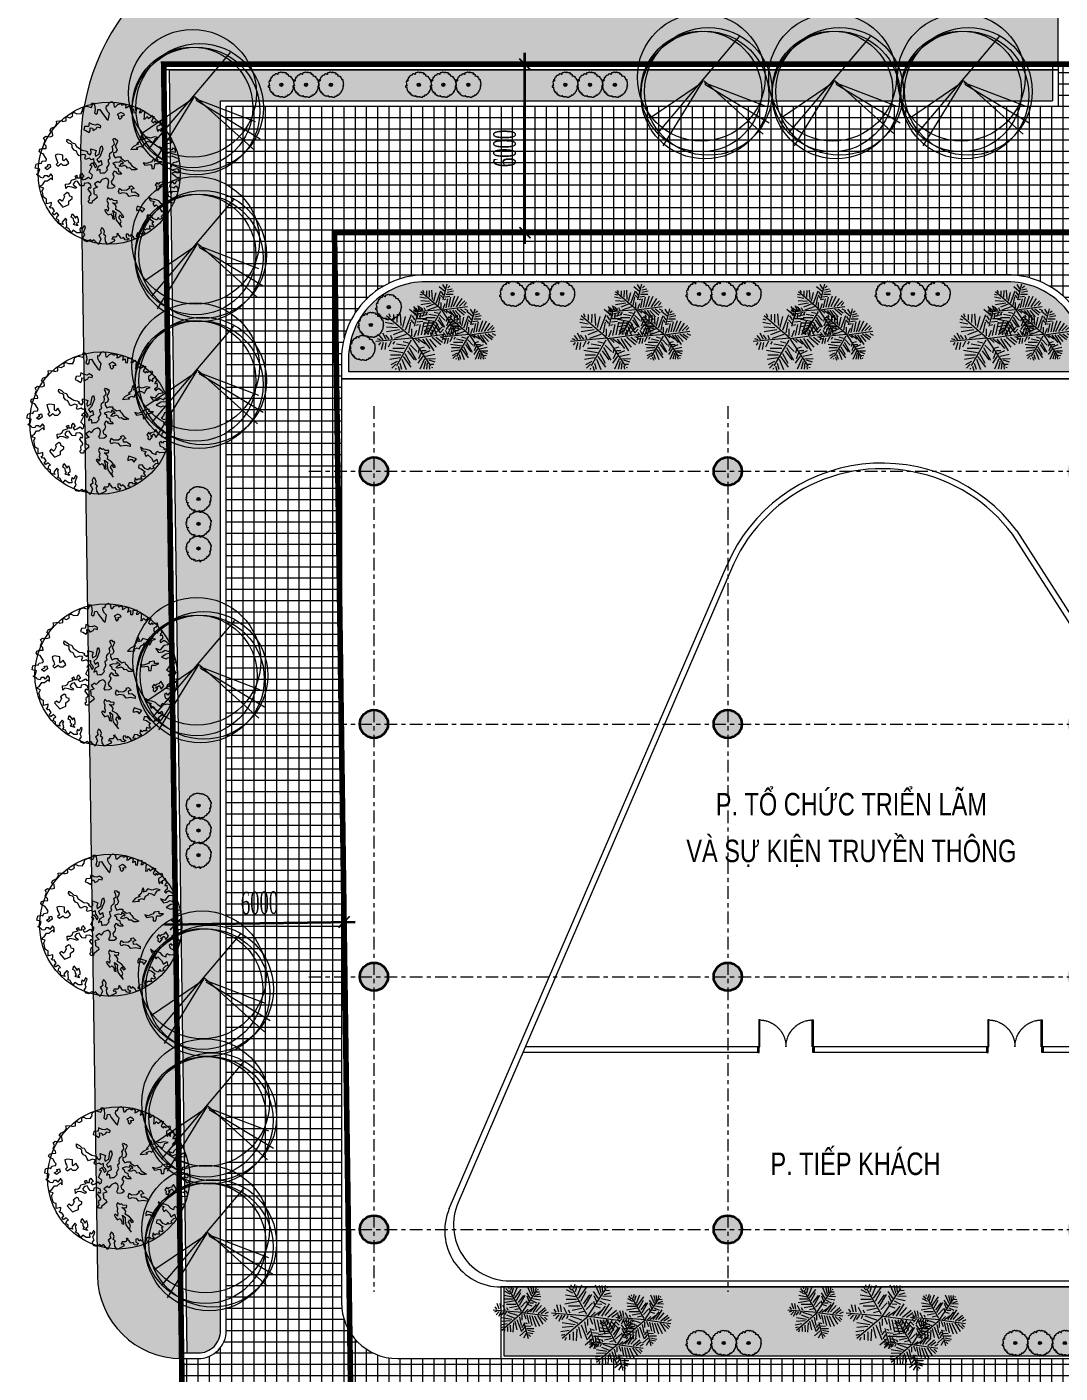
# Model space of a CAD drawing. Header units: millimetres. Extents: x 90964 to 877642, y 656808 to 1438307.
# Drawn here: x 333464 to 370255, y 1194509 to 1242452 of the extents above; entities that cross this region are included whole.
import ezdxf
from ezdxf.enums import TextEntityAlignment as Align
from ezdxf.xclip import XClip

# ---------------------------------------------------------------- set-up
doc = ezdxf.new("R2010")
doc.units = ezdxf.units.MM
doc.header["$LTSCALE"] = 300
doc.header["$XCLIPFRAME"] = 0
for name, pattern in [('( Hidden )', [0.375, 0.25, -0.125]), ('CENTER', [3, 1.5, -0.5, 0.5, -0.5]), ('HIDDEN2', [0.1875, 0.125, -0.0625]), ('Overhead', [3.96875, 2.38125, -1.5875])]:
    doc.linetypes.add(name, pattern=pattern)
doc.layers.get('Defpoints').update_dxf_attribs({"color": 6})
doc.layers.add('A-CAY', color=7, linetype='Continuous', lineweight=13, true_color=0x3b7500)
for name, color, linetype, lineweight in [('A-COT VACH', 2, 'Continuous', 35), ('A-CUA', 25, 'Continuous', 5), ('A-DIM', 125, 'Continuous', 15), ('A-HATCH', 251, 'Continuous', 5), ('A-NET THAY', 125, 'Continuous', 18), ('A-TEXT', 9, 'Continuous', 18), ('A-TRUC', 250, 'CENTER', 5), ('A-TUONG', 7, 'Continuous', 35), ('A-WALL', 113, 'Continuous', 9), ('S-STRS-MBND', 31, 'Overhead', 9)]:
    doc.layers.add(name, color=color, linetype=linetype, lineweight=lineweight)
doc.styles.add('A1-arial', font='arial.ttf', dxfattribs={"width": 0.8})
doc.styles.add('ROMANSssss', font='vntimeh.shx', dxfattribs={"width": 0.55})
doc.dimstyles.new('DIM_1-400 MB', dxfattribs={"dimscale": 400, "dimtxt": 2, "dimasz": 1, "dimexe": 1, "dimexo": 0, "dimgap": 0.8, "dimtad": 1, "dimdec": 0, "dimzin": 0, "dimdsep": 46, "dimtxsty": 'ROMANSssss', "dimblk": 'ARCHTICK', "dimcen": 1, "dimdle": 1, "dimclrd": 256, "dimclre": 256, "dimclrt": 7, "dimadec": 0, "dimazin": 0, "dimtfac": 1, "dimtdec": 0, "dimtix": 1, "dimtofl": 0, "dimtmove": 2, "dimatfit": 3, "dimfxl": 1, "dimtolj": 1, "dimtzin": 0, "dimarcsym": 0})

# ---------------------------------------------------------------- blocks, each defined once
blk = doc.blocks.new('NEN NEW')
at = {"color": 1, "linetype": 'CENTER', "lineweight": 0, "const_width": 200}
blk.add_lwpolyline([(750, -53922), (96388, -53438), (98212, 0), (0, 0), (749, -53922)], dxfattribs=at)
blk = doc.blocks.new('_ArchTick')
at = {"color": 0, "linetype": 'ByBlock', "const_width": 0.15}
blk.add_lwpolyline([(-0.5, -0.5), (0.5, 0.5)], dxfattribs=at)
blk = doc.blocks.new('*D115')
at = {"layer": 'A-DIM', "lineweight": -2, "transparency": 16777216}
for p, q in [((6444, -31924), (6419, -30150)), ((26, -30639), (6825, -30544)), ((445, -32007), (420, -30233))]:
    blk.add_line(p, q, dxfattribs=at)
at = {"layer": 'Defpoints', "color": 0, "transparency": 16777216}
for p in [(6425, -30550), (445, -32007), (6444, -31924)]:
    blk.add_point(p, dxfattribs=at)
at = {"layer": 'A-DIM', "lineweight": -2, "transparency": 16777216, "xscale": 400, "yscale": 400, "zscale": 400}
for p, rotation in [((426, -30633), 180.7959288642241), ((6425, -30550), 0.7959288642240778)]:
    blk.add_blockref('_ArchTick', p, dxfattribs=dict(at, rotation=rotation))
at = {"layer": 'A-DIM', "color": 7, "transparency": 16777216, "insert": (3415, -29872), "char_height": 800, "attachment_point": 5, "rotation": 0.7959, "style": 'ROMANSssss'}
blk.add_mtext('\\A1;6000', dxfattribs=at)
blk = doc.blocks.new('*D116')
at = {"layer": 'A-DIM', "lineweight": -2, "transparency": 16777216}
for p, q in [((10860, 0), (13266, 0)), ((12866, -6400), (12866, 400)), ((10860, -6000), (13266, -6000))]:
    blk.add_line(p, q, dxfattribs=at)
at = {"layer": 'Defpoints', "color": 0, "transparency": 16777216}
for p in [(10860, 0), (12866, 0), (10860, -6000)]:
    blk.add_point(p, dxfattribs=at)
at = {"layer": 'A-DIM', "lineweight": -2, "transparency": 16777216, "xscale": 400, "yscale": 400, "zscale": 400}
for p, rotation in [((12866, 0), 90), ((12866, -6000), 270)]:
    blk.add_blockref('_ArchTick', p, dxfattribs=dict(at, rotation=rotation))
at = {"layer": 'A-DIM', "color": 7, "transparency": 16777216, "insert": (12146, -3000), "char_height": 800, "attachment_point": 5, "rotation": 90, "style": 'ROMANSssss'}
blk.add_mtext('\\A1;6000', dxfattribs=at)
blk = doc.blocks.new('*U138')
for p, q in [((-2577, 1183), (-2617, 1183)), ((-2597, 100), (-2597, 1183)), ((-90, 1183), (-50, 1183)), ((-70, 100), (-70, 1183)), ((-2577, 100), (-2617, 100)), ((-90, 100), (-50, 100))]:
    blk.add_line(p, q)
for points in [[(-2617, 0), (-2577, 0), (-2577, 1283), (-2617, 1283)], [(-50, 0), (-90, 0), (-90, 1283), (-50, 1283)], [(0, -267), (-60, -267), (-60, -40), (-50, -40), (-50, 0), (0, 0)], [(-2667, -267), (-2607, -267), (-2607, -40), (-2617, -40), (-2617, 0), (-2667, 0)]]:
    blk.add_lwpolyline(points, close=True)
at = {"linetype": 'HIDDEN2'}
for centre, start, end in [((-2617, 0), 0, 89.99996), ((-50, 0), 90.00004, 180)]:
    blk.add_arc(centre, 1283, start, end, dxfattribs=at)
blk = doc.blocks.new('LUOICOT THAPDOI')
at = {"layer": 'A-HATCH'}
h = blk.add_hatch(color=256, dxfattribs=at)
h.dxf.hatch_style = 1
edge = h.paths.add_edge_path()
edge.add_arc((220998, 1226625), 500, 0, 360)
edge = h.paths.add_edge_path()
edge.add_arc((233598, 1226625), 500, 0, 360)
edge = h.paths.add_edge_path()
edge.add_arc((246198, 1226625), 500, 0, 360)
edge = h.paths.add_edge_path()
edge.add_arc((246198, 1217625), 500, 0, 360)
edge = h.paths.add_edge_path()
edge.add_arc((233598, 1217625), 500, 0, 360)
edge = h.paths.add_edge_path()
edge.add_arc((220998, 1217625), 500, 0, 360)
edge = h.paths.add_edge_path()
edge.add_arc((214298, 1226625), 500, 0, 360)
edge = h.paths.add_edge_path()
edge.add_arc((201698, 1226625), 500, 0, 360)
edge = h.paths.add_edge_path()
edge.add_arc((194998, 1226625), 500, 0, 360)
edge = h.paths.add_edge_path()
edge.add_arc((182398, 1226625), 500, 0, 360)
edge = h.paths.add_edge_path()
edge.add_arc((169798, 1226625), 500, 0, 360)
edge = h.paths.add_edge_path()
edge.add_arc((169798, 1217625), 500, 0, 360)
edge = h.paths.add_edge_path()
edge.add_arc((169798, 1208625), 500, 0, 360)
edge = h.paths.add_edge_path()
edge.add_arc((169798, 1199625), 500, 0, 360)
edge = h.paths.add_edge_path()
edge.add_arc((182398, 1199625), 500, 0, 360)
edge = h.paths.add_edge_path()
edge.add_arc((182398, 1208625), 500, 0, 360)
edge = h.paths.add_edge_path()
edge.add_arc((182398, 1217625), 500, 0, 360)
edge = h.paths.add_edge_path()
edge.add_arc((194998, 1217625), 500, 0, 360)
edge = h.paths.add_edge_path()
edge.add_arc((194998, 1208625), 500, 0, 360)
edge = h.paths.add_edge_path()
edge.add_arc((194998, 1199625), 500, 0, 360)
edge = h.paths.add_edge_path()
edge.add_arc((201698, 1208625), 500, 0, 360)
edge = h.paths.add_edge_path()
edge.add_arc((214298, 1208625), 500, 0, 360)
edge = h.paths.add_edge_path()
edge.add_arc((220998, 1208625), 500, 0, 360)
edge = h.paths.add_edge_path()
edge.add_arc((220998, 1199625), 500, 0, 360)
edge = h.paths.add_edge_path()
edge.add_arc((233598, 1199625), 500, 0, 360)
edge = h.paths.add_edge_path()
edge.add_arc((233598, 1208625), 500, 0, 360)
edge = h.paths.add_edge_path()
edge.add_arc((246198, 1208625), 500, 0, 360)
edge = h.paths.add_edge_path()
edge.add_arc((246198, 1199625), 500, 0, 360)
at = {"layer": 'A-COT VACH'}
for centre in [(169798, 1226625), (182398, 1226625), (169798, 1217625), (182398, 1217625), (169798, 1208625), (182398, 1208625), (169798, 1199625), (182398, 1199625)]:
    blk.add_circle(centre, 500, dxfattribs=at)
at = {"layer": 'A-TRUC'}
for p, q in [((169798, 1228945), (169798, 1197405)), ((182398, 1228945), (182398, 1197405)), ((167478, 1226625), (248518, 1226625)), ((167478, 1217625), (248518, 1217625)), ((167478, 1208625), (248518, 1208625)), ((167478, 1199625), (248518, 1199625))]:
    blk.add_line(p, q, dxfattribs=at)
blk = doc.blocks.new('mb-cay14')
for p, q in [((-506, -503), (331, 486)), ((-50, 12), (-574, -343)), ((-41, 38), (-456, -639)), ((-33, 29), (577, -520)), ((-33, 12), (585, -224)), ((-24, -4), (636, -402))]:
    blk.add_line(p, q)
for centre, radius in [((-61, 67), 657), ((12, -79), 657), ((-61, -79), 621), ((-24, -116), 657)]:
    blk.add_circle(centre, radius)
blk = doc.blocks.new('mb-cay10')
for p, q in [((-487, 138), (-494, 124)), ((-494, 124), (-487, 114)), ((-487, 114), (-494, 92)), ((-494, 92), (-494, 82)), ((-494, 82), (-487, 67)), ((-483, 21), (-490, 11)), ((-490, 11), (-480, 11)), ((-458, 142), (-487, 138)), ((-487, 67), (-483, 57)), ((-480, 0), (-487, -11)), ((-483, 57), (-480, 46)), ((-480, 36), (-483, 21)), ((-480, 46), (-480, 36)), ((-480, 11), (-480, 0)), ((-441, 199), (-462, 195)), ((-462, 195), (-462, 185)), ((-462, 185), (-451, 178)), ((-444, 146), (-458, 142)), ((-451, 178), (-441, 174)), ((-434, 149), (-444, 146)), ((-430, 202), (-441, 199)), ((-441, 174), (-430, 174)), ((-426, 160), (-434, 149)), ((-426, 213), (-430, 202)), ((-430, 174), (-426, 160)), ((-423, 238), (-426, 224)), ((-426, 224), (-426, 213)), ((-416, 249), (-423, 238)), ((-398, 288), (-419, 288)), ((-419, 288), (-419, 277)), ((-419, 277), (-412, 266)), ((-405, 256), (-416, 249)), ((-412, 266), (-405, 256)), ((-370, 295), (-398, 288)), ((-366, 327), (-370, 316)), ((-370, 316), (-370, 295)), ((-359, 337), (-366, 327)), ((-355, 348), (-359, 337)), ((-345, 352), (-355, 348)), ((-334, 359), (-345, 352)), ((-323, 362), (-334, 359)), ((-302, 369), (-323, 362)), ((-291, 387), (-302, 380)), ((-302, 380), (-302, 369)), ((-281, 384), (-291, 387)), ((-270, 376), (-281, 384)), ((-259, 376), (-270, 376)), ((-256, 408), (-259, 398)), ((-259, 398), (-259, 376)), ((-252, 419), (-256, 408)), ((-242, 419), (-252, 419)), ((-231, 426), (-242, 419)), ((-224, 437), (-231, 426)), ((-213, 440), (-224, 437)), ((-203, 437), (-213, 440)), ((-192, 437), (-203, 437)), ((-171, 423), (-192, 437)), ((-160, 419), (-171, 423)), ((-156, 408), (-160, 419)), ((-146, 401), (-156, 408)), ((-142, 447), (-146, 437)), ((-146, 437), (-146, 426)), ((-146, 426), (-142, 415)), ((-135, 405), (-146, 401)), ((-135, 458), (-142, 447)), ((-142, 415), (-135, 405)), ((-131, 469), (-135, 458)), ((-121, 472), (-131, 469)), ((-107, 469), (-121, 472)), ((-96, 469), (-107, 469)), ((-85, 476), (-96, 469)), ((-64, 479), (-85, 476)), ((-43, 479), (-64, 479)), ((-39, 490), (-43, 479)), ((-28, 494), (-39, 490)), ((-32, 0), (39, 0)), ((-18, 494), (-28, 494)), ((11, 483), (-18, 494)), ((0, 32), (0, -36)), ((21, 479), (11, 483)), ((25, 469), (21, 479)), ((36, 472), (25, 469)), ((43, 483), (36, 472)), ((50, 494), (43, 483)), ((60, 494), (50, 494)), ((60, 483), (60, 494)), ((71, 479), (60, 483)), ((100, 479), (71, 479)), ((103, 469), (100, 479)), ((117, 465), (103, 469)), ((149, 469), (117, 465)), ((160, 469), (149, 469)), ((171, 465), (160, 469)), ((192, 451), (171, 465)), ((203, 455), (192, 451)), ((195, 426), (203, 437)), ((195, 415), (195, 426)), ((199, 423), (210, 423)), ((213, 451), (203, 455)), ((203, 437), (213, 437)), ((210, 423), (224, 426)), ((213, 426), (213, 451)), ((213, 437), (213, 426)), ((224, 426), (235, 426)), ((235, 426), (242, 415)), ((242, 415), (252, 412)), ((252, 412), (263, 408)), ((263, 408), (267, 398)), ((267, 369), (263, 348)), ((263, 348), (291, 348)), ((267, 398), (267, 369)), ((291, 348), (320, 344)), ((320, 344), (331, 341)), ((331, 341), (341, 337)), ((341, 337), (352, 327)), ((352, 327), (362, 327)), ((362, 327), (373, 334)), ((373, 334), (377, 323)), ((377, 323), (377, 284)), ((377, 284), (405, 273)), ((405, 273), (412, 259)), ((412, 259), (412, 245)), ((412, 245), (423, 241)), ((423, 241), (423, 206)), ((423, 206), (434, 202)), ((434, 202), (469, 202)), ((469, 170), (466, 160)), ((466, 160), (466, 149)), ((466, 149), (476, 142)), ((469, 202), (469, 170)), ((476, 142), (480, 131)), ((480, 131), (480, 121)), ((480, 121), (483, 110)), ((483, 110), (483, 85)), ((483, 85), (490, 75)), ((494, 46), (487, 25)), ((487, 25), (490, 14)), ((490, 75), (494, 46)), ((490, 14), (490, 4)), ((490, 4), (498, -7)), ((-519, -60), (-522, -89)), ((-522, -89), (-512, -99)), ((-512, -50), (-519, -60)), ((-483, -46), (-512, -50)), ((-512, -99), (-490, -103)), ((-490, -103), (-469, -103)), ((-487, -11), (-487, -21)), ((-487, -21), (-476, -25)), ((-462, -39), (-483, -46)), ((-476, -25), (-466, -25)), ((-466, -114), (-473, -124)), ((-473, -124), (-469, -135)), ((-469, -103), (-466, -114)), ((-469, -135), (-469, -170)), ((-469, -170), (-458, -181)), ((-466, -25), (-455, -28)), ((-455, -28), (-462, -39)), ((-458, -181), (-455, -192)), ((-455, -192), (-455, -224)), ((-455, -224), (-441, -227)), ((-441, -227), (-437, -238)), ((-437, -238), (-437, -249)), ((-437, -249), (-423, -249)), ((-423, -249), (-416, -259)), ((-416, -259), (-405, -263)), ((-409, -302), (-405, -291)), ((-387, -305), (-409, -302)), ((-405, -263), (-394, -263)), ((-394, -263), (-387, -273)), ((-387, -284), (-394, -288)), ((-387, -273), (-387, -284)), ((-377, -309), (-387, -305)), ((-373, -320), (-377, -309)), ((-373, -330), (-373, -320)), ((-362, -334), (-373, -330)), ((-352, -330), (-362, -334)), ((-331, -330), (-352, -330)), ((-338, -366), (-327, -359)), ((-338, -376), (-338, -366)), ((-316, -380), (-338, -376)), ((-316, -337), (-331, -330)), ((-327, -359), (-320, -348)), ((-320, -348), (-316, -337)), ((-295, -384), (-316, -380)), ((-299, -405), (-295, -394)), ((-291, -415), (-299, -405)), ((-295, -394), (-295, -384)), ((-249, -415), (-291, -415)), ((-249, -426), (-249, -415)), ((-245, -437), (-249, -426)), ((-235, -437), (-245, -437)), ((-224, -444), (-235, -437)), ((-220, -455), (-224, -444)), ((-192, -451), (-220, -455)), ((-156, -451), (-192, -451)), ((-142, -455), (-156, -451)), ((-142, -465), (-142, -455)), ((-131, -462), (-142, -465)), ((-124, -451), (-131, -462)), ((-114, -444), (-124, -451)), ((-103, -444), (-114, -444)), ((-103, -465), (-103, -444)), ((-96, -476), (-103, -465)), ((-85, -476), (-96, -476)), ((-75, -479), (-85, -476)), ((-64, -479), (-75, -479)), ((-50, -483), (-64, -479)), ((-43, -494), (-50, -483)), ((-32, -490), (-43, -494)), ((-21, -487), (-32, -490)), ((-14, -476), (-21, -487)), ((25, -476), (-14, -476)), ((36, -479), (25, -476)), ((39, -490), (36, -479)), ((50, -487), (39, -490)), ((78, -490), (50, -487)), ((89, -501), (78, -490)), ((139, -501), (89, -501)), ((146, -490), (139, -501)), ((149, -469), (146, -490)), ((160, -469), (149, -469)), ((171, -465), (160, -469)), ((181, -462), (171, -455)), ((171, -455), (171, -465)), ((195, -465), (181, -462)), ((210, -462), (195, -465)), ((220, -455), (210, -462)), ((231, -451), (220, -455)), ((242, -419), (231, -419)), ((231, -419), (231, -451)), ((249, -408), (242, -419)), ((259, -401), (249, -408)), ((270, -408), (259, -401)), ((274, -419), (270, -408)), ((284, -423), (274, -419)), ((295, -419), (284, -423)), ((306, -398), (295, -398)), ((295, -398), (295, -419)), ((313, -387), (306, -398)), ((316, -376), (313, -387)), ((331, -369), (316, -376)), ((341, -376), (331, -369)), ((348, -359), (345, -369)), ((359, -352), (348, -359)), ((370, -352), (359, -352)), ((373, -327), (370, -341)), ((370, -341), (370, -352)), ((384, -320), (373, -327)), ((394, -320), (384, -320)), ((398, -288), (391, -298)), ((391, -298), (398, -309)), ((398, -309), (394, -320)), ((409, -281), (398, -288)), ((419, -273), (409, -281)), ((423, -252), (419, -263)), ((419, -263), (419, -273)), ((426, -231), (423, -241)), ((423, -241), (423, -252)), ((437, -220), (426, -231)), ((448, -217), (437, -220)), ((455, -195), (448, -206)), ((448, -206), (448, -217)), ((458, -174), (455, -185)), ((455, -185), (455, -195)), ((462, -163), (458, -174)), ((473, -156), (462, -163)), ((469, -114), (466, -121)), ((473, -92), (469, -103)), ((469, -103), (469, -114)), ((469, -117), (469, -128)), ((469, -128), (473, -156)), ((476, -28), (473, -39)), ((473, -39), (473, -50)), ((473, -50), (483, -53)), ((483, -85), (473, -92)), ((498, -21), (476, -28)), ((483, -53), (483, -85)), ((498, -7), (498, -21))]:
    blk.add_line(p, q)
blk.add_circle((-1, -2), 62.8)
blk = doc.blocks.new('02PTRX07')
at = {"color": 0, "linetype": 'ByBlock', "lineweight": 9}
for points in [[(0.4404, -0.0013), (0.4669, -0.021), (0.4798, -0.0334), (0.4923, -0.0283), (0.5032, -0.0407), (0.4886, -0.0547), (0.4726, -0.0568), (0.4617, -0.0781), (0.4472, -0.062), (0.4295, -0.0765), (0.4243, -0.0941), (0.4617, -0.1035), (0.4529, -0.1035), (0.4705, -0.0905), (0.4866, -0.1138), (0.4798, -0.1299), (0.4601, -0.132), (0.444, -0.1299), (0.4347, -0.1429), (0.4259, -0.1299), (0.4114, -0.1393), (0.4171, -0.1621), (0.4404, -0.173), (0.4456, -0.1875), (0.4601, -0.1802), (0.458, -0.2015), (0.4492, -0.2108), (0.4311, -0.2072), (0.415, -0.2108), (0.3974, -0.2015), (0.3886, -0.2108), (0.3865, -0.2248), (0.3668, -0.2145), (0.3492, -0.1948), (0.3222, -0.1854), (0.2989, -0.1839), (0.2792, -0.1693), (0.288, -0.1927), (0.3186, -0.1999), (0.3077, -0.2145), (0.3186, -0.2357), (0.331, -0.2233), (0.3559, -0.2482), (0.3704, -0.2731), (0.3938, -0.2554), (0.4026, -0.284), (0.3849, -0.2876), (0.3668, -0.3058), (0.3756, -0.3161), (0.3559, -0.3255), (0.3455, -0.3125), (0.3346, -0.3307), (0.3098, -0.3198), (0.2916, -0.2949), (0.2683, -0.2964), (0.2647, -0.3161), (0.2844, -0.3218), (0.3134, -0.3431), (0.3004, -0.354), (0.3113, -0.3701), (0.3077, -0.3789), (0.2844, -0.3716), (0.2828, -0.3825), (0.288, -0.395), (0.2755, -0.395), (0.261, -0.395), (0.2543, -0.4022), (0.2418, -0.3862), (0.2382, -0.4095), (0.2507, -0.4219), (0.231, -0.4308), (0.2237, -0.4219), (0.2004, -0.4199), (0.1895, -0.4453), (0.2024, -0.4432), (0.2055, -0.4562), (0.1791, -0.4629), (0.1718, -0.4505), (0.1521, -0.4344), (0.1433, -0.4453), (0.134, -0.4292), (0.12, -0.4308), (0.12, -0.4526), (0.1397, -0.4614), (0.1288, -0.4723), (0.1127, -0.4702), (0.1018, -0.4541), (0.0858, -0.4593), (0.0733, -0.4432), (0.0536, -0.4271), (0.0645, -0.4235), (0.05, -0.4505), (0.0251, -0.4505), (0.0179, -0.465), (0.0303, -0.4614), (0.0391, -0.4738), (0.0339, -0.4811), (-0.0107, -0.5023), (-0.0267, -0.479), (-0.0288, -0.4541), (-0.0231, -0.4432), (-0.0376, -0.4328), (-0.0324, -0.4111), (-0.0392, -0.3934), (-0.0521, -0.3825), (-0.061, -0.4022), (-0.0558, -0.4235), (-0.0734, -0.438), (-0.0661, -0.4489), (-0.0589, -0.465), (-0.0755, -0.5023), (-0.0931, -0.4847), (-0.1076, -0.4686), (-0.1201, -0.479), (-0.1325, -0.4686), (-0.1538, -0.4826), (-0.1719, -0.4774), (-0.1864, -0.4562), (-0.1719, -0.4365), (-0.1807, -0.4168), (-0.1719, -0.395), (-0.1667, -0.3789), (-0.1771, -0.3701), (-0.1895, -0.395), (-0.2004, -0.3841), (-0.2061, -0.3971), (-0.2025, -0.4199), (-0.2274, -0.4199), (-0.2523, -0.4022), (-0.2668, -0.4199), (-0.2777, -0.4038), (-0.2844, -0.3898), (-0.3026, -0.3825), (-0.2974, -0.3716), (-0.3005, -0.3483), (-0.3026, -0.3358), (-0.2974, -0.3307), (-0.3078, -0.3182), (-0.3295, -0.3452), (-0.3223, -0.3613), (-0.3544, -0.3519), (-0.3544, -0.3307), (-0.3705, -0.3218), (-0.3653, -0.3021), (-0.3529, -0.2964), (-0.3689, -0.2803), (-0.3866, -0.2928), (-0.3886, -0.2928), (-0.399, -0.2788), (-0.385, -0.2663), (-0.399, -0.2446), (-0.4099, -0.2466), (-0.4187, -0.2357), (-0.4083, -0.2306), (-0.4063, -0.2072), (-0.4405, -0.216), (-0.4405, -0.1984), (-0.4405, -0.1802), (-0.4509, -0.1766), (-0.4617, -0.1693), (-0.4638, -0.1605), (-0.469, -0.132), (-0.4742, -0.1284), (-0.4706, -0.1247), (-0.4602, -0.105), (-0.4799, -0.0998), (-0.4887, -0.0926), (-0.469, -0.0817), (-0.4509, -0.0547), (-0.4332, -0.0547), (-0.4099, -0.035), (-0.3974, -0.048), (-0.3974, -0.0189), (-0.4099, -0.0049), (-0.428, -0.0298), (-0.4348, -0.0189), (-0.4566, -0.0189), (-0.4638, -0.035), (-0.4814, -0.0319), (-0.4887, -0.0246), (-0.512, -0.0101), (-0.496, 0.0008), (-0.4887, 0.0272), (-0.5193, 0.0345), (-0.5136, 0.063), (-0.4903, 0.0703), (-0.4778, 0.0667), (-0.4706, 0.0827), (-0.4441, 0.0864), (-0.4405, 0.0988), (-0.4477, 0.1097), (-0.4638, 0.1346), (-0.4814, 0.1403), (-0.4923, 0.1528), (-0.4866, 0.1673), (-0.4706, 0.1725), (-0.442, 0.174), (-0.4441, 0.1886), (-0.4602, 0.2046), (-0.4509, 0.2295), (-0.4617, 0.2477), (-0.4457, 0.2586), (-0.4151, 0.2549), (-0.3954, 0.2617), (-0.399, 0.2835), (-0.4172, 0.2975), (-0.4063, 0.3156), (-0.3793, 0.3281), (-0.3669, 0.3478), (-0.3705, 0.3659), (-0.3311, 0.3696), (-0.3295, 0.3623), (-0.3026, 0.3675), (-0.3026, 0.3784), (-0.3041, 0.3924), (-0.2989, 0.396), (-0.2974, 0.396), (-0.2777, 0.3893), (-0.2559, 0.4017), (-0.258, 0.4085), (-0.2559, 0.4266), (-0.245, 0.4266), (-0.2274, 0.4178), (-0.1952, 0.4194), (-0.1952, 0.4251), (-0.1864, 0.4375), (-0.188, 0.4463), (-0.1828, 0.4609), (-0.1595, 0.4712), (-0.1252, 0.4624), (-0.1164, 0.4821), (-0.1252, 0.493), (-0.1092, 0.493), (-0.1019, 0.4806), (-0.0983, 0.4479), (-0.104, 0.423), (-0.0931, 0.4142), (-0.0822, 0.4214), (-0.0786, 0.4463), (-0.0646, 0.4479), (-0.0521, 0.4251), (-0.0195, 0.382), (-0.007, 0.3711), (0.0033, 0.4194), (-0.0107, 0.4339), (-0.0215, 0.4536), (-0.0195, 0.4749), (-0.0091, 0.4733)], [(-0.0091, 0.4733), (-0.0003, 0.4946), (0.0179, 0.5034), (0.0324, 0.493), (0.0324, 0.4806), (0.036, 0.4661), (0.0448, 0.4661), (0.0609, 0.4821), (0.0821, 0.4894), (0.0858, 0.4806), (0.0946, 0.4806), (0.1055, 0.4873), (0.1164, 0.4733), (0.1143, 0.4588), (0.1216, 0.4609), (0.1413, 0.4733), (0.1537, 0.4749), (0.1573, 0.4588), (0.1521, 0.4412), (0.1718, 0.4515), (0.1734, 0.4251), (0.1879, 0.423), (0.1915, 0.4412), (0.1915, 0.4552), (0.2112, 0.4536), (0.2164, 0.4572), (0.2201, 0.4412), (0.2112, 0.4266), (0.2252, 0.4266), (0.2398, 0.4412), (0.2507, 0.4266), (0.247, 0.4121), (0.247, 0.3981), (0.245, 0.38), (0.2579, 0.3836), (0.2647, 0.3981), (0.2776, 0.3836), (0.2937, 0.396), (0.2989, 0.4085), (0.3041, 0.3981), (0.3165, 0.3981), (0.3077, 0.382), (0.2989, 0.3659), (0.3149, 0.353), (0.3222, 0.3675), (0.3274, 0.3551), (0.3435, 0.3623), (0.3595, 0.3659), (0.3632, 0.3499), (0.3507, 0.3353), (0.3362, 0.3281), (0.3362, 0.312), (0.3435, 0.2923), (0.3507, 0.3068), (0.3652, 0.2923), (0.3652, 0.3141), (0.3792, 0.3193), (0.3829, 0.3302), (0.3886, 0.3104), (0.3938, 0.2975), (0.3829, 0.2871), (0.3813, 0.2762), (0.3953, 0.2814), (0.3974, 0.2638), (0.3974, 0.2529), (0.3865, 0.2456), (0.3777, 0.2368), (0.3865, 0.2259), (0.3974, 0.2368), (0.4083, 0.2441), (0.4259, 0.2316), (0.442, 0.2155), (0.4347, 0.2098), (0.4062, 0.2062), (0.3917, 0.1901), (0.3813, 0.174), (0.3507, 0.1849), (0.3704, 0.1564), (0.3974, 0.1616), (0.4171, 0.174), (0.4404, 0.1637), (0.4529, 0.1777), (0.4653, 0.1616), (0.4653, 0.1455), (0.444, 0.1491), (0.4223, 0.1455), (0.3901, 0.1242), (0.4223, 0.1133), (0.4404, 0.1206), (0.4777, 0.1061), (0.4866, 0.1082), (0.4923, 0.0864), (0.4726, 0.076), (0.4492, 0.0724), (0.442, 0.0527), (0.4259, 0.0345), (0.444, 0.0236), (0.4777, 0.0329), (0.4923, 0.0169), (0.4814, -0.0013), (0.4637, 0.0075), (0.4404, -0.0013)]]:
    blk.add_lwpolyline(points, dxfattribs=at)
for points in [[(0.0824, 0.4269), (0.0574, 0.4126), (0.0662, 0.4037), (0.0662, 0.3894), (0.0769, 0.3784), (0.0912, 0.3927), (0.0842, 0.4037), (0.1074, 0.4071), (0.1022, 0.4162)], [(-0.0968, 0.3373), (-0.1163, 0.3409), (-0.1412, 0.3534), (-0.1449, 0.3284), (-0.1735, 0.3266), (-0.179, 0.305), (-0.1629, 0.2998), (-0.1397, 0.2855), (-0.1324, 0.298), (-0.1342, 0.3178), (-0.1181, 0.3159), (-0.1126, 0.2998), (-0.0913, 0.3105), (-0.084, 0.3248), (-0.0608, 0.3193), (-0.059, 0.3321), (-0.0824, 0.3446)], [(-0.0465, 0.0026), (-0.0304, 0.0026), (-0.0109, 0.024), (-0.016, 0.0365), (-0.0072, 0.0508), (0.0019, 0.0669), (-0.0035, 0.0758), (-0.0054, 0.0956), (0.0071, 0.1044), (0.0035, 0.1187), (0.0053, 0.1367), (0.0163, 0.1474), (0.0251, 0.1511), (0.0269, 0.1709), (0.0214, 0.187), (0.0376, 0.2032), (0.0339, 0.2227), (0.0269, 0.2352), (0.0339, 0.2443), (0.0394, 0.2425), (0.0483, 0.2318), (0.0537, 0.237), (0.0592, 0.2245), (0.0537, 0.2102), (0.0431, 0.1904), (0.0501, 0.1779), (0.0556, 0.1635), (0.0449, 0.1459), (0.0306, 0.1422), (0.0306, 0.1261), (0.0431, 0.1062), (0.061, 0.1136), (0.0842, 0.1136), (0.0824, 0.1044), (0.0949, 0.0974), (0.111, 0.0849), (0.1308, 0.0901), (0.1378, 0.0776), (0.1485, 0.0688), (0.1594, 0.0508), (0.1969, 0.0276), (0.1844, 0.024), (0.1594, 0.024), (0.1451, 0.0365), (0.129, 0.0346), (0.1217, 0.0471), (0.1074, 0.0544), (0.0842, 0.0456), (0.0681, 0.049), (0.0787, 0.0581), (0.0897, 0.0706), (0.0967, 0.0633), (0.1003, 0.0724), (0.0787, 0.0901), (0.0735, 0.0742), (0.0519, 0.0776), (0.0251, 0.0688), (0.0394, 0.0581), (0.0412, 0.0419), (0.0644, 0.0313), (0.0662, 0.0115), (0.0754, 0.0078), (0.0879, -0.0065), (0.0644, -0.0065), (0.0483, 0.0008), (0.0537, 0.006), (0.0358, 0.0133), (0.0233, -0.0065), (0.0339, -0.0227), (0.0288, -0.0407), (0.0144, -0.0583), (0.0196, -0.0763), (0.0306, -0.0818), (0.0394, -0.0961), (0.0233, -0.1068), (-0.0054, -0.1086), (-0.0124, -0.0961), (-0.0072, -0.0852), (-0.0017, -0.0602), (-0.0072, -0.0458), (-0.0215, -0.0352), (-0.0483, -0.0458), (-0.0553, -0.0532), (-0.0681, -0.0693), (-0.0788, -0.0583), (-0.1038, -0.0763), (-0.0949, -0.087), (-0.0824, -0.0995), (-0.1111, -0.1105), (-0.1074, -0.1248), (-0.1074, -0.1425), (-0.1001, -0.1498), (-0.0895, -0.1534), (-0.084, -0.1711), (-0.1019, -0.1873), (-0.1199, -0.1998), (-0.1217, -0.2126), (-0.1412, -0.2126), (-0.1467, -0.1982), (-0.1379, -0.1891), (-0.1397, -0.1711), (-0.1361, -0.1568), (-0.1288, -0.1553), (-0.1254, -0.1443), (-0.1342, -0.1318), (-0.1467, -0.1156), (-0.1412, -0.098), (-0.1306, -0.1068), (-0.1254, -0.0961), (-0.1306, -0.08), (-0.1486, -0.0693), (-0.1754, -0.0727), (-0.1772, -0.0906), (-0.2004, -0.0888), (-0.2147, -0.0693), (-0.222, -0.0565), (-0.24, -0.0602), (-0.2524, -0.0745), (-0.2488, -0.087), (-0.229, -0.098), (-0.2345, -0.1086), (-0.2631, -0.098), (-0.2899, -0.0943), (-0.3042, -0.1086), (-0.3061, -0.0781), (-0.2844, -0.0763), (-0.2719, -0.0675), (-0.2649, -0.0495), (-0.229, -0.0388), (-0.24, -0.0227), (-0.2272, -0.0154), (-0.2238, -0.0333), (-0.204, -0.0333), (-0.204, -0.0154), (-0.1952, -0.001), (-0.179, -0.0245), (-0.1952, -0.0352), (-0.1842, -0.0477), (-0.1684, -0.0422), (-0.1449, -0.0279), (-0.1342, -0.0407), (-0.1217, -0.0352), (-0.1199, -0.0245), (-0.1181, -0.0154), (-0.1412, 0.006), (-0.1342, 0.0203), (-0.1199, 0.049), (-0.1324, 0.0526), (-0.1288, 0.0651), (-0.1181, 0.0724), (-0.1056, 0.0544), (-0.0983, 0.0383), (-0.0876, 0.049), (-0.0931, 0.0633), (-0.1056, 0.0776), (-0.1074, 0.1011), (-0.1254, 0.0938), (-0.1379, 0.1044), (-0.1665, 0.0956), (-0.1717, 0.1062), (-0.1629, 0.1206), (-0.1684, 0.1279), (-0.1842, 0.1315), (-0.2113, 0.1206), (-0.222, 0.1349), (-0.2308, 0.1547), (-0.247, 0.1617), (-0.2595, 0.1797), (-0.2595, 0.1959), (-0.2686, 0.2047), (-0.2863, 0.2102), (-0.2972, 0.2227), (-0.2954, 0.2388), (-0.2756, 0.2282), (-0.2595, 0.212), (-0.2415, 0.2084), (-0.2308, 0.187), (-0.1897, 0.1602), (-0.1665, 0.1565), (-0.1522, 0.1492), (-0.1556, 0.1422), (-0.1342, 0.1279), (-0.1254, 0.1404), (-0.1288, 0.1709), (-0.0913, 0.1584), (-0.0983, 0.1349), (-0.0949, 0.1187), (-0.0697, 0.1331), (-0.0608, 0.1834), (-0.052, 0.1922), (-0.0447, 0.1672), (-0.0645, 0.1154), (-0.0858, 0.0956), (-0.0751, 0.0758), (-0.0572, 0.0886), (-0.052, 0.0581), (-0.077, 0.0456), (-0.0858, 0.0185), (-0.0663, 0.0276), (-0.0645, 0.0096), (-0.0626, -0.001)], [(0.2917, 0.2461), (0.2597, 0.255), (0.2454, 0.237), (0.2292, 0.2318), (0.2362, 0.2443), (0.2274, 0.2638), (0.2219, 0.2513), (0.2131, 0.2227), (0.1951, 0.2065), (0.2076, 0.2047), (0.1719, 0.187), (0.1521, 0.1654), (0.1738, 0.1672), (0.2024, 0.169), (0.1933, 0.1779), (0.2186, 0.1888), (0.2344, 0.1815), (0.2454, 0.2047), (0.263, 0.2138), (0.2685, 0.2245), (0.2865, 0.2208), (0.3078, 0.2102), (0.3151, 0.2227), (0.3258, 0.2425), (0.3474, 0.2495), (0.3188, 0.255)], [(-0.3014, 0.0549), (-0.2834, 0.0732), (-0.3014, 0.1031), (-0.3194, 0.0851), (-0.3252, 0.0912), (-0.3252, 0.1271), (-0.3615, 0.1329), (-0.3795, 0.1271), (-0.3734, 0.1031), (-0.3673, 0.0912), (-0.3615, 0.0732), (-0.3734, 0.061), (-0.3615, 0.0491), (-0.3374, 0.0671), (-0.3252, 0.0549)], [(0.3414, 0.079), (0.3414, 0.0969), (0.3055, 0.0912), (0.2993, 0.079), (0.2634, 0.0671), (0.2393, 0.0732), (0.2515, 0.0549), (0.2932, 0.061), (0.2993, 0.0491), (0.2993, 0.0311), (0.3173, 0.0311), (0.3234, 0.0671), (0.3475, 0.0671), (0.3716, 0.079)], [(-0.4529, 0.0365), (-0.4279, 0.0508), (-0.4368, 0.0581), (-0.417, 0.0633), (-0.4118, 0.0419), (-0.4368, 0.024)], [(0.0735, -0.1068), (0.0897, -0.1193), (0.1253, -0.1175), (0.147, -0.1013), (0.1396, -0.0943), (0.1576, -0.0888), (0.1771, -0.1086), (0.1558, -0.1156), (0.1576, -0.1336), (0.1808, -0.1318), (0.2058, -0.1498), (0.2058, -0.1659), (0.1756, -0.1586), (0.1415, -0.1641), (0.1253, -0.1443), (0.093, -0.1391), (0.0735, -0.1461), (0.0662, -0.13)], [(0.3724, -0.0638), (0.3526, -0.0693), (0.3456, -0.08), (0.3383, -0.0656), (0.324, -0.0836), (0.3346, -0.0925), (0.3313, -0.1105), (0.3456, -0.1193), (0.3636, -0.0961), (0.3493, -0.0925), (0.3761, -0.0763), (0.3886, -0.1013), (0.4065, -0.0781), (0.3867, -0.0458)], [(-0.2834, -0.1434), (-0.2953, -0.1373), (-0.3194, -0.1553), (-0.3133, -0.1671), (-0.3252, -0.1912), (-0.3313, -0.1973), (-0.3493, -0.1851), (-0.3615, -0.1973), (-0.3252, -0.2394), (-0.2834, -0.2214), (-0.2834, -0.1973), (-0.2593, -0.1794), (-0.2593, -0.1671), (-0.2773, -0.1614)], [(0.0879, -0.3808), (0.0769, -0.3573), (0.0842, -0.3396), (0.0754, -0.3217), (0.0681, -0.3128), (0.0787, -0.293), (0.0897, -0.3128), (0.104, -0.3092), (0.093, -0.293), (0.0754, -0.2732), (0.0467, -0.2555), (0.0501, -0.2339), (0.0412, -0.2232), (0.0233, -0.2089), (0.0556, -0.2107), (0.0574, -0.1946), (0.0306, -0.1927), (0.0196, -0.1821), (0.0089, -0.1873), (-0.009, -0.1748), (-0.016, -0.1927), (-0.0072, -0.2141), (-0.0109, -0.2357), (-0.0054, -0.2464), (-0.009, -0.268), (-0.0215, -0.2555), (-0.0322, -0.2607), (-0.0215, -0.2787), (-0.0072, -0.2948), (0.0108, -0.2857), (0.0233, -0.3055), (0.0233, -0.3198), (0.0376, -0.3253), (0.0339, -0.293), (0.0269, -0.2625), (0.0467, -0.2787), (0.0449, -0.3), (0.0501, -0.3305), (0.0626, -0.3467)], [(0.2515, -0.2513), (0.2332, -0.2452), (0.1972, -0.2333), (0.1914, -0.2513), (0.1914, -0.2635), (0.2094, -0.2574), (0.2213, -0.2574), (0.2332, -0.2754)], [(-0.2506, -0.361), (-0.24, -0.3485), (-0.2488, -0.3378), (-0.2506, -0.3198), (-0.2668, -0.311), (-0.2595, -0.2857), (-0.2451, -0.3037), (-0.2363, -0.318), (-0.2272, -0.3), (-0.2183, -0.3272), (-0.2183, -0.3467), (-0.2326, -0.354), (-0.2202, -0.3701)]]:
    blk.add_lwpolyline(points, close=True, dxfattribs=at)
blk.add_circle((0, 0), 0.5, dxfattribs=at)
blk = doc.blocks.new('mb-cay50')
at = {"color": 0, "linetype": 'ByBlock'}
for p, q in [((120, 386), (-5, 493)), ((133, 446), (73, 545)), ((85, 197), (175, 552)), ((184, 467), (232, 510)), ((-289, 231), (-435, 258)), ((-373, 302), (-430, 321)), ((55, -24), (-412, 376)), ((-342, 355), (-366, 411)), ((-282, 299), (-282, 400)), ((-221, 258), (-217, 409)), ((-151, 205), (-165, 414)), ((-122, 168), (-75, 366)), ((-75, 130), (29, 400)), ((-18, 78), (20, 267)), ((81, 244), (26, 308)), ((94, 304), (47, 381)), ((128, 270), (235, 282)), ((145, 330), (303, 330)), ((171, 420), (282, 446)), ((171, 372), (312, 403)), ((209, 40), (256, 263)), ((261, 40), (346, 290)), ((317, 49), (427, 281)), ((-471, -47), (-535, 25)), ((-422, -42), (-480, 69)), ((-367, -40), (-424, 34)), ((-217, 163), (-415, 177)), ((-183, 130), (-412, 93)), ((-313, -37), (-339, 25)), ((-127, 106), (-296, 38)), ((-61, 45), (-268, -26)), ((38, 22), (38, 144)), ((55, -24), (625, 54)), ((81, 2), (128, 121)), ((111, 209), (154, 223)), ((148, 26), (190, 224)), ((384, 45), (506, 234)), ((450, 63), (569, 177)), ((540, 78), (601, 139)), ((558, 2), (634, -36)), ((43, -22), (-604, -77)), ((-518, -51), (-575, -30)), ((-523, -94), (-554, -146)), ((-471, -94), (-511, -227)), ((-424, -99), (-445, -224)), ((-333, -73), (-386, -180)), ((-122, -282), (-368, -239)), ((-93, -201), (-302, -201)), ((-269, -76), (-299, -128)), ((27, -56), (-235, -513)), ((-66, -158), (-235, -126)), ((-23, -106), (-118, -83)), ((-14, -187), (114, -410)), ((12, -142), (125, -259)), ((43, -22), (369, -515)), ((100, -26), (175, -97)), ((165, -219), (148, -285)), ((152, -32), (279, -120)), ((178, -199), (261, -173)), ((217, -242), (295, -239)), ((227, -36), (360, -201)), ((290, -26), (427, -244)), ((351, -36), (474, -178)), ((398, -3), (553, -131)), ((468, -3), (582, -88)), ((-174, -367), (-354, -399)), ((-156, -320), (-345, -320)), ((-226, -433), (-336, -494)), ((-178, -462), (-146, -570)), ((-140, -394), (-66, -579)), ((-118, -347), (20, -536)), ((-84, -291), (11, -466)), ((-37, -244), (81, -405)), ((232, -338), (145, -463)), ((201, -279), (158, -385)), ((261, -390), (180, -574)), ((248, -295), (364, -240)), ((282, -433), (248, -570)), ((282, -338), (445, -305)), ((312, -458), (300, -570)), ((312, -385), (462, -382)), ((338, -407), (445, -442)), ((-250, -484), (-316, -556)), ((-246, -551), (-255, -579)), ((-207, -518), (-183, -594)), ((347, -515), (355, -570)), ((364, -480), (428, -484)), ((386, -536), (407, -544))]:
    blk.add_line(p, q, dxfattribs=at)
blk = doc.blocks.new('NEN NEW T')
at = {"color": 5, "linetype": '( Hidden )', "lineweight": 0, "ltscale": 5, "const_width": 200}
blk.add_lwpolyline([(98006.9, -6000), (6083.9, -6000), (6749.3, -53891.3)], dxfattribs=at)
at = {"layer": 'A-DIM'}
for p1, p2, distance, picture, middle in [((10860.2, -6000), (10860.2, 0), -2005.4, '*D116', (12145.6, -3000)), ((444.7, -32007.5), (6444.1, -31924.1), 1374.2, '*D115', (3415.3, -29871.8))]:
    dim = blk.add_aligned_dim(p1=p1, p2=p2, distance=distance, dimstyle='DIM_1-400 MB', dxfattribs=at)
    dim.commit()
    dim.dimension.update_dxf_attribs({"geometry": picture, "text_midpoint": middle})
at = {"layer": 'A-TUONG'}
blk.add_blockref('NEN NEW', (0, 0), dxfattribs=at)

msp = doc.modelspace()

# ---------------------------------------------------------------- hatches: boundary and pattern name
at = {"layer": 'A-NET THAY'}
h = msp.add_hatch(dxfattribs=at)
h.set_pattern_fill('AR-HBONE', color=250, scale=3, double=1)
h.set_pattern_definition([(45, (420761.15, 1196025.32), (-3e-11, 431.0523), [914.4, -304.8]), (135, (420976.68, 1196240.84), (-3e-11, 431.0523), [914.4, -304.8])])
edge = h.paths.add_edge_path()
edge.add_line((445534.9, 1245943.2), (400857.2, 1246022.2))
edge.add_arc((400852.2, 1243022.2), 3000, 89.90437, 180)
edge.add_line((397852.2, 1243022.2), (397852.2, 1241125.3))
edge.add_line((397852.2, 1241125.3), (436544.8, 1241125.3))
edge.add_line((436544.8, 1241125.3), (445534.9, 1241125.3))
edge.add_line((445534.9, 1241125.3), (445534.9, 1245943.2))
edge = h.paths.add_edge_path()
edge.add_arc((367189.7, 1243160), 3000, 0, 89.96372)
edge.add_line((367191.6, 1246160), (343379.3, 1246200.3))
edge.add_arc((343374.3, 1238200.3), 8000, 89.96372, 180.91499)
edge.add_line((335375.3, 1238072.5), (335974, 1197977.4))
edge.add_arc((338973.6, 1198025.3), 3000, 180.91499, 270)
edge.add_line((338973.6, 1195025.3), (338402.6, 1236125.8))
edge.add_line((338402.6, 1236125.8), (338333.2, 1241125.3))
edge.add_line((338333.2, 1241125.3), (370189.7, 1241125.3))
edge.add_line((370189.7, 1241125.3), (370189.7, 1243160))
edge = h.paths.add_edge_path()
edge.add_line((339082.3, 1187203.7), (339057, 1189025.3))
edge.add_line((339057, 1189025.3), (337063.7, 1189025.3))
edge.add_arc((337063.7, 1186025.3), 3000, 90, 180.9386)
edge.add_line((334064.1, 1185976.2), (334435.1, 1161466.3))
edge.add_line((334435.1, 1161466.3), (339439.8, 1161466.3))
edge.add_line((339439.8, 1161466.3), (339082.3, 1187203.7))
h = msp.add_hatch(dxfattribs=at)
h.set_pattern_fill('_USER', color=250, scale=400, double=1, pattern_type=0)
h.set_pattern_definition([(4e-12, (420761.15, 1196025.3), (-3e-11, 400), []), (90, (420761.15, 1196025.3), (-400, -3e-11), [])])
h.paths.add_polyline_path([(436293.5, 1239625.3), (397852.2, 1239625.3), (397852.2, 1241125.3), (391642.2, 1241125.3), (391642.2, 1239625.3), (376436.6, 1239625.3), (376436.6, 1241125.3), (370189.7, 1241125.3), (370189.7, 1239625.3), (340561.5, 1239625.3), (340561.5, 1196025.3, -0.4142136), (339561.5, 1195025.3), (338973.6, 1195025.3), (339057, 1189025.3), (397720.9, 1189025.3), (397720.9, 1195025.3), (381057.9, 1195025.3), (346665.9, 1195025.3, -0.4142136), (344665.9, 1197025.3), (344665.9, 1230625.3, -0.4142136), (347665.9, 1233625.3), (368370.4, 1233625.3, -0.4142136), (371370.4, 1230625.3), (371370.4, 1229924), (376399.6, 1229924), (378336.2, 1229924), (389705.6, 1229924), (391642.2, 1229924), (396671.5, 1229924), (396671.5, 1230625.3, -0.4142136), (399671.5, 1233625.3), (403122.2, 1233625.3), (426978.9, 1233625.3, -0.4254724), (429976.7, 1230510.5), (429785, 1225505.3), (435804.7, 1225299.9)])

# ---------------------------------------------------------------- linework, layer by layer
for p, q in [((370189.7, 1240925.3), (338335.9, 1240925.3)), ((346665.9, 1195025.3), (394165.2, 1195025.3))]:
    msp.add_line(p, q, dxfattribs=at)
for points in [[(370189.7, 1241125.3), (370189.7, 1243160, 0.4134094), (367197.9, 1246160), (343396.2, 1246200.2, 0.4190951), (335375.1, 1238089.1), (335973.9, 1197983.6, 0.4101506), (338973.6, 1195025.3), (339015.3, 1195025.3)], [(338973.6, 1195225.3), (339561.5, 1195225.3, 0.4142136), (340361.5, 1196025.3), (340361.5, 1239825.3), (369989.7, 1239825.3)], [(338973.6, 1195025.3), (339561.5, 1195025.3, 0.4142136), (340561.5, 1196025.3), (340561.5, 1239625.3), (370189.7, 1239625.3)]]:
    msp.add_lwpolyline(points, format="xyb", dxfattribs=at)
msp.add_lwpolyline([(339082.3, 1187203.7), (338402.6, 1236125.8), (338333.2, 1241125.3), (436544.8, 1241125.3), (434721.5, 1187687.4)], close=True, dxfattribs=at)
msp.add_lwpolyline([(339170.8, 1195225.3), (338602.6, 1236128.6), (338536, 1240925.3), (370189.7, 1240925.3)], dxfattribs=at)

# ---------------------------------------------------------------- next in the draw order: block references
at = {"layer": 'A-TUONG'}
ref = msp.add_blockref('NEN NEW T', (338333.2, 1241125.3), dxfattribs=at)
XClip(ref).set_block_clipping_path([(-1151.951366094, -55445.920515141), (100712.1462453315, 1910.2181591089)])

# ---------------------------------------------------------------- next in the draw order: hatches: boundary and pattern name
at = {"layer": 'S-STRS-MBND', "true_color": 0x3ba41e}
h = msp.add_hatch(dxfattribs=at)
h.set_pattern_fill('CROSS', color=74, scale=30, double=1)
h.set_pattern_definition([(4e-12, (420761.15, 1196025.32), (190.5, 190.5), [95.25, -285.75]), (90, (420808.78, 1195977.7), (-190.5, 190.5), [95.25, -285.75])])
h.paths.add_polyline_path([(436300.3, 1239825.3), (398052.2, 1239825.3), (398052.2, 1240925.3), (436337.9, 1240925.3), (434528.2, 1187886.4), (379327.1, 1187607.2), (339279.5, 1187404.7), (339259.8, 1188825.3), (426730.9, 1188825.3), (426730.9, 1229924), (426930.9, 1229924), (426930.9, 1230124), (423726.2, 1230124), (423726.2, 1233425.3), (426978.9, 1233425.3, -0.4254724), (429776.8, 1230518.1), (428681.7, 1201929.8), (435007.4, 1201929.8)])
h.paths.add_polyline_path([(391442.2, 1240925.3), (376636.6, 1240925.3), (376636.6, 1239825.3), (391442.2, 1239825.3)])
h.paths.add_polyline_path([(369989.7, 1240925.3), (338536, 1240925.3), (338602.6, 1236128.6), (339170.8, 1195225.3), (339561.5, 1195225.3, 0.4142136), (340361.5, 1196025.3), (340361.5, 1239825.3), (369989.7, 1239825.3)])
h.paths.add_polyline_path([(402922.2, 1233425.3), (399671.5, 1233425.3, 0.4142136), (396871.5, 1230625.3), (396871.5, 1230124), (402922.2, 1230124)], flags=17)
h.paths.add_polyline_path([(368370.4, 1233375.3), (347665.9, 1233375.3, 0.4142136), (344915.9, 1230625.3), (344915.9, 1230174), (371120.4, 1230174), (371120.4, 1230625.3, 0.4142136)], flags=17)
h.paths.add_polyline_path([(377957.9, 1197575.3), (350442.8, 1197575.3), (350442.8, 1195125.3), (377957.9, 1195125.3)], flags=17)
h.paths.add_polyline_path([(397620.9, 1197575.3), (381157.9, 1197575.3), (381157.9, 1195125.3), (397620.9, 1195125.3)], flags=17)

# ---------------------------------------------------------------- next in the draw order: linework, layer by layer
at = {"layer": 'A-NET THAY'}
for p, q in [((369989.7, 1241125.3), (369989.7, 1239825.3)), ((370189.7, 1241125.3), (370189.7, 1239625.3)), ((344665.9, 1230625.3), (344665.9, 1197025.3)), ((371370.4, 1229924), (344665.9, 1229924))]:
    msp.add_line(p, q, dxfattribs=at)
for points in [[(371370.4, 1230625.3, 0.4142136), (368370.4, 1233625.3), (347665.9, 1233625.3, 0.4142136), (344665.9, 1230625.3), (344665.9, 1229924), (371370.4, 1229924)], [(371120.4, 1230625.3, 0.4142136), (368370.4, 1233375.3), (347665.9, 1233375.3, 0.4142136), (344915.9, 1230625.3), (344915.9, 1230174), (371120.4, 1230174)]]:
    msp.add_lwpolyline(points, format="xyb", close=True, dxfattribs=at)
for points in [[(378057.9, 1197575.3), (350342.8, 1197575.3), (350342.8, 1195025.3), (378057.9, 1195025.3)], [(377957.9, 1197575.3), (350442.8, 1197575.3), (350442.8, 1195125.3), (377957.9, 1195125.3)]]:
    msp.add_lwpolyline(points, close=True, dxfattribs=at)
msp.add_arc((346665.9, 1197025.3), 2000, 180, 270, dxfattribs=at)
at = {"layer": 'A-WALL', "lineweight": 18}
for p, q in [((368718.7, 1224500.3), (374639.2, 1215245.9)), ((368583, 1224347.7), (368558.2, 1224380.9)), ((374475.9, 1215141.3), (368583, 1224347.7)), ((348506.4, 1200367.5), (358396.6, 1223294.1)), ((358623.6, 1223312.9), (348819, 1200587.6)), ((359494.3, 1205925.3), (351121.9, 1205925.3)), ((359494.3, 1206125.3), (351208.2, 1206125.3)), ((359494.3, 1205925.3), (359494.3, 1206125.3)), ((361494.3, 1205925.3), (361494.3, 1206125.3)), ((367649.3, 1206125.3), (361494.3, 1206125.3)), ((367649.3, 1205925.3), (361494.3, 1205925.3)), ((367649.3, 1205925.3), (367649.3, 1206125.3)), ((371121, 1206125.3), (369649.3, 1206125.3)), ((369649.3, 1205925.3), (369649.3, 1206125.3)), ((370921, 1205925.3), (369649.3, 1205925.3)), ((350456.3, 1204382.5), (350416, 1204289.3)), ((350655.4, 1197795.3), (372222.9, 1197795.3)), ((350342.8, 1197575.3), (372222.9, 1197575.3))]:
    msp.add_line(p, q, dxfattribs=at)
at = {"layer": 'A-WALL', "lineweight": 18, "flags": 128}
msp.add_lwpolyline([(368558.2, 1224380.9), (368393.6, 1224591.8), (368219.4, 1224794.8), (368036, 1224989.6), (367843.8, 1225175.7), (367643.2, 1225352.8), (367434.7, 1225520.4), (367218.7, 1225678.3), (366995.6, 1225826), (366766, 1225963.2), (366530.3, 1226089.8), (366288.9, 1226205.3), (366042.6, 1226309.6), (365791.6, 1226402.4), (365536.7, 1226483.5), (365278.3, 1226552.8), (365016.9, 1226610.1), (364753.2, 1226655.2), (364487.7, 1226688.2), (364221, 1226708.9), (363953.6, 1226717.3), (363686.1, 1226713.3), (363419.1, 1226697), (363153, 1226668.4), (362888.6, 1226627.6), (362626.4, 1226574.6), (362366.9, 1226509.6), (362110.6, 1226432.7), (361858.2, 1226344), (361610.2, 1226243.8), (361367, 1226132.3), (361129.2, 1226009.7), (360897.3, 1225876.2), (360671.8, 1225732.2), (360453.3, 1225577.9), (360242, 1225413.8), (360038.6, 1225240), (359843.3, 1225057.1), (359656.8, 1224865.3), (359479.2, 1224665.2), (359311.1, 1224457.1), (359152.8, 1224241.4), (359004.6, 1224018.7), (358866.8, 1223789.4), (358739.7, 1223553.9), (358623.6, 1223312.9)], dxfattribs=at)
at = {"layer": 'A-WALL', "lineweight": 18}
for centre, radius, start, end in [((363905.8, 1220917.5), 6000, 36.66537, 156.66537), ((350655.4, 1199795.3), 2000, 156.66261, 270), ((350342.8, 1199575.3), 2000, 156.66537, 270)]:
    msp.add_arc(centre, radius, start, end, dxfattribs=at)

# ---------------------------------------------------------------- next in the draw order: block references
at = {"layer": 'A-CAY'}
for name, p, xscale, yscale, zscale in [('mb-cay14', (357690.4, 1240426.6), 3.461538461538461, 3.461538461538461, 3.461538461538461), ('mb-cay14', (362363.6, 1240428.6), 3.461538461538461, 3.461538461538461, 3.461538461538461), ('mb-cay14', (366947.4, 1240426.6), 3.461538461538461, 3.461538461538461, 3.461538461538461), ('mb-cay14', (339571.2, 1239857.3), 3.461538461538461, 3.461538461538461, 3.461538461538461), ('mb-cay10', (342527.4, 1240393.5), 0.9, 0.9, 0.9), ('mb-cay10', (343405.4, 1240393.5), 0.9, 0.9, 0.9), ('mb-cay10', (344290.4, 1240393.5), 0.9, 0.9, 0.9), ('mb-cay10', (347418.4, 1240393.5), 0.9, 0.9, 0.9), ('mb-cay10', (348296.4, 1240393.5), 0.9, 0.9, 0.9), ('mb-cay10', (349181.4, 1240393.5), 0.9, 0.9, 0.9), ('mb-cay10', (352637.4, 1240393.5), 0.9, 0.9, 0.9), ('mb-cay10', (353515.4, 1240393.5), 0.9, 0.9, 0.9), ('mb-cay10', (354400.4, 1240393.5), 0.9, 0.9, 0.9), ('02PTRX07', (336392.2, 1237246.3), 5062.5, 5062.5, 5062.5), ('mb-cay14', (339681.2, 1234620.3), 3.461538461538461, 3.461538461538461, 3.461538461538461), ('mb-cay50', (348153.1, 1232411.2), 1.6, 1.6, 1.6), ('mb-cay10', (350761.4, 1232943.8), 0.9, 0.9, 0.9), ('mb-cay10', (351639.4, 1232943.8), 0.9, 0.9, 0.9), ('mb-cay10', (352524.4, 1232943.8), 0.9, 0.9, 0.9), ('mb-cay50', (355086.1, 1232411.2), 1.6, 1.6, 1.6), ('mb-cay10', (357400.4, 1232943.8), 0.9, 0.9, 0.9), ('mb-cay10', (358278.4, 1232943.8), 0.9, 0.9, 0.9), ('mb-cay10', (359163.4, 1232943.8), 0.9, 0.9, 0.9), ('mb-cay50', (361595.1, 1232411.2), 1.6, 1.6, 1.6), ('mb-cay10', (364134.4, 1232943.8), 0.9, 0.9, 0.9), ('mb-cay10', (365012.4, 1232943.8), 0.9, 0.9, 0.9), ('mb-cay10', (365897.4, 1232943.8), 0.9, 0.9, 0.9), ('mb-cay50', (368612.1, 1232411.2), 1.6, 1.6, 1.6), ('mb-cay14', (339681.2, 1230117.3), 3.461538461538461, 3.461538461538461, 3.461538461538461), ('mb-cay10', (346350.2, 1232475.6), 0.9, 0.9, 0.9), ('mb-cay10', (345713.2, 1231838.6), 0.9, 0.9, 0.9), ('mb-cay50', (347095.5, 1231406.2), 2, 2, 2), ('mb-cay50', (349141.4, 1231529.6), 1.6, 1.6, 1.6), ('mb-cay50', (354028.5, 1231406.2), 2, 2, 2), ('mb-cay50', (356074.4, 1231529.6), 1.6, 1.6, 1.6), ('mb-cay50', (360537.5, 1231406.2), 2, 2, 2), ('mb-cay50', (362583.4, 1231529.6), 1.6, 1.6, 1.6), ('mb-cay50', (367554.5, 1231406.2), 2, 2, 2), ('mb-cay50', (369600.4, 1231529.6), 1.6, 1.6, 1.6), ('mb-cay10', (345417.2, 1231019.6), 0.9, 0.9, 0.9), ('02PTRX07', (336093.2, 1228346.3), 5062.5, 5062.5, 5062.5), ('mb-cay14', (339726.2, 1219629.3), 3.461538461538461, 3.461538461538461, 3.461538461538461), ('02PTRX07', (336280.2, 1219378.3), 5062.5, 5062.5, 5062.5), ('02PTRX07', (336449.2, 1210459.3), 5062.5, 5062.5, 5062.5), ('mb-cay14', (339926.2, 1208460.3), 3.461538461538461, 3.461538461538461, 3.461538461538461), ('mb-cay14', (340038.2, 1203909.3), 3.461538461538461, 3.461538461538461, 3.461538461538461), ('02PTRX07', (336730.2, 1201459.3), 5062.5, 5062.5, 5062.5), ('mb-cay14', (340038.2, 1199406.3), 3.461538461538461, 3.461538461538461, 3.461538461538461), ('mb-cay10', (357400.4, 1195581.8), 0.9, 0.9, 0.9), ('mb-cay10', (358278.4, 1195581.8), 0.9, 0.9, 0.9), ('mb-cay10', (359163.4, 1195581.8), 0.9, 0.9, 0.9), ('mb-cay10', (368661.4, 1195581.8), 0.9, 0.9, 0.9), ('mb-cay10', (369539.4, 1195581.8), 0.9, 0.9, 0.9), ('mb-cay10', (370424.4, 1195581.8), 0.9, 0.9, 0.9)]:
    msp.add_blockref(name, p, dxfattribs=dict(at, xscale=xscale, yscale=yscale, zscale=zscale))
for name, p, xscale, yscale, zscale, rotation in [('mb-cay10', (339572, 1225639.8), 0.9, 0.9, 0.9, 90.0000000000002), ('mb-cay10', (339572, 1224754.8), 0.9, 0.9, 0.9, 90.0000000000002), ('mb-cay10', (339572, 1223876.8), 0.9, 0.9, 0.9, 90.0000000000002), ('mb-cay10', (339572, 1214719.8), 0.9, 0.9, 0.9, 90.0000000000002), ('mb-cay10', (339572, 1213834.8), 0.9, 0.9, 0.9, 90.0000000000002), ('mb-cay10', (339572, 1212956.8), 0.9, 0.9, 0.9, 90.0000000000002), ('mb-cay50', (353352.6, 1196489.1), -2, 2, 2, 180), ('mb-cay50', (363846.6, 1196489.1), -2, 2, 2, 180), ('mb-cay50', (351029.3, 1196629.5), -1.6, 1.6, 1.6, 180), ('mb-cay50', (355398.5, 1196365.6), -1.6, 1.6, 1.6, 180), ('mb-cay50', (361523.3, 1196629.5), -1.6, 1.6, 1.6, 180), ('mb-cay50', (365892.5, 1196365.6), -1.6, 1.6, 1.6, 180), ('mb-cay50', (354410.2, 1195484), -1.6, 1.6, 1.6, 180), ('mb-cay50', (364904.2, 1195484), -1.6, 1.6, 1.6, 180)]:
    msp.add_blockref(name, p, dxfattribs=dict(at, xscale=xscale, yscale=yscale, zscale=zscale, rotation=rotation))
at = {"layer": 'A-COT VACH'}
msp.add_blockref('LUOICOT THAPDOI', (176022.9, 0), dxfattribs=at)
at = {"layer": 'A-CUA', "extrusion": (0, 0, -1), "xscale": 0.7500000000000011, "yscale": 0.7500000000000011, "zscale": -0.7500000000000011}
for p in [(-359494.3, 1206125.3), (-367649.3, 1206125.3)]:
    msp.add_blockref('*U138', p, dxfattribs=at)

# ---------------------------------------------------------------- next in the draw order: texts
at = {"layer": 'A-TEXT', "style": 'A1-arial', "width": 0.75}
for s, p in [('P. TỔ CHỨC TRIỂN LÃM', (362822.2, 1214369.8)), ('VÀ SỰ KIỆN TRUYỀN THÔNG', (362822.2, 1212706.2)), ('P. TIẾP KHÁCH', (362968.3, 1201564))]:
    msp.add_text(s, height=800, dxfattribs=at).set_placement(p, align=Align.CENTER)

doc.saveas('drawing.dxf')
